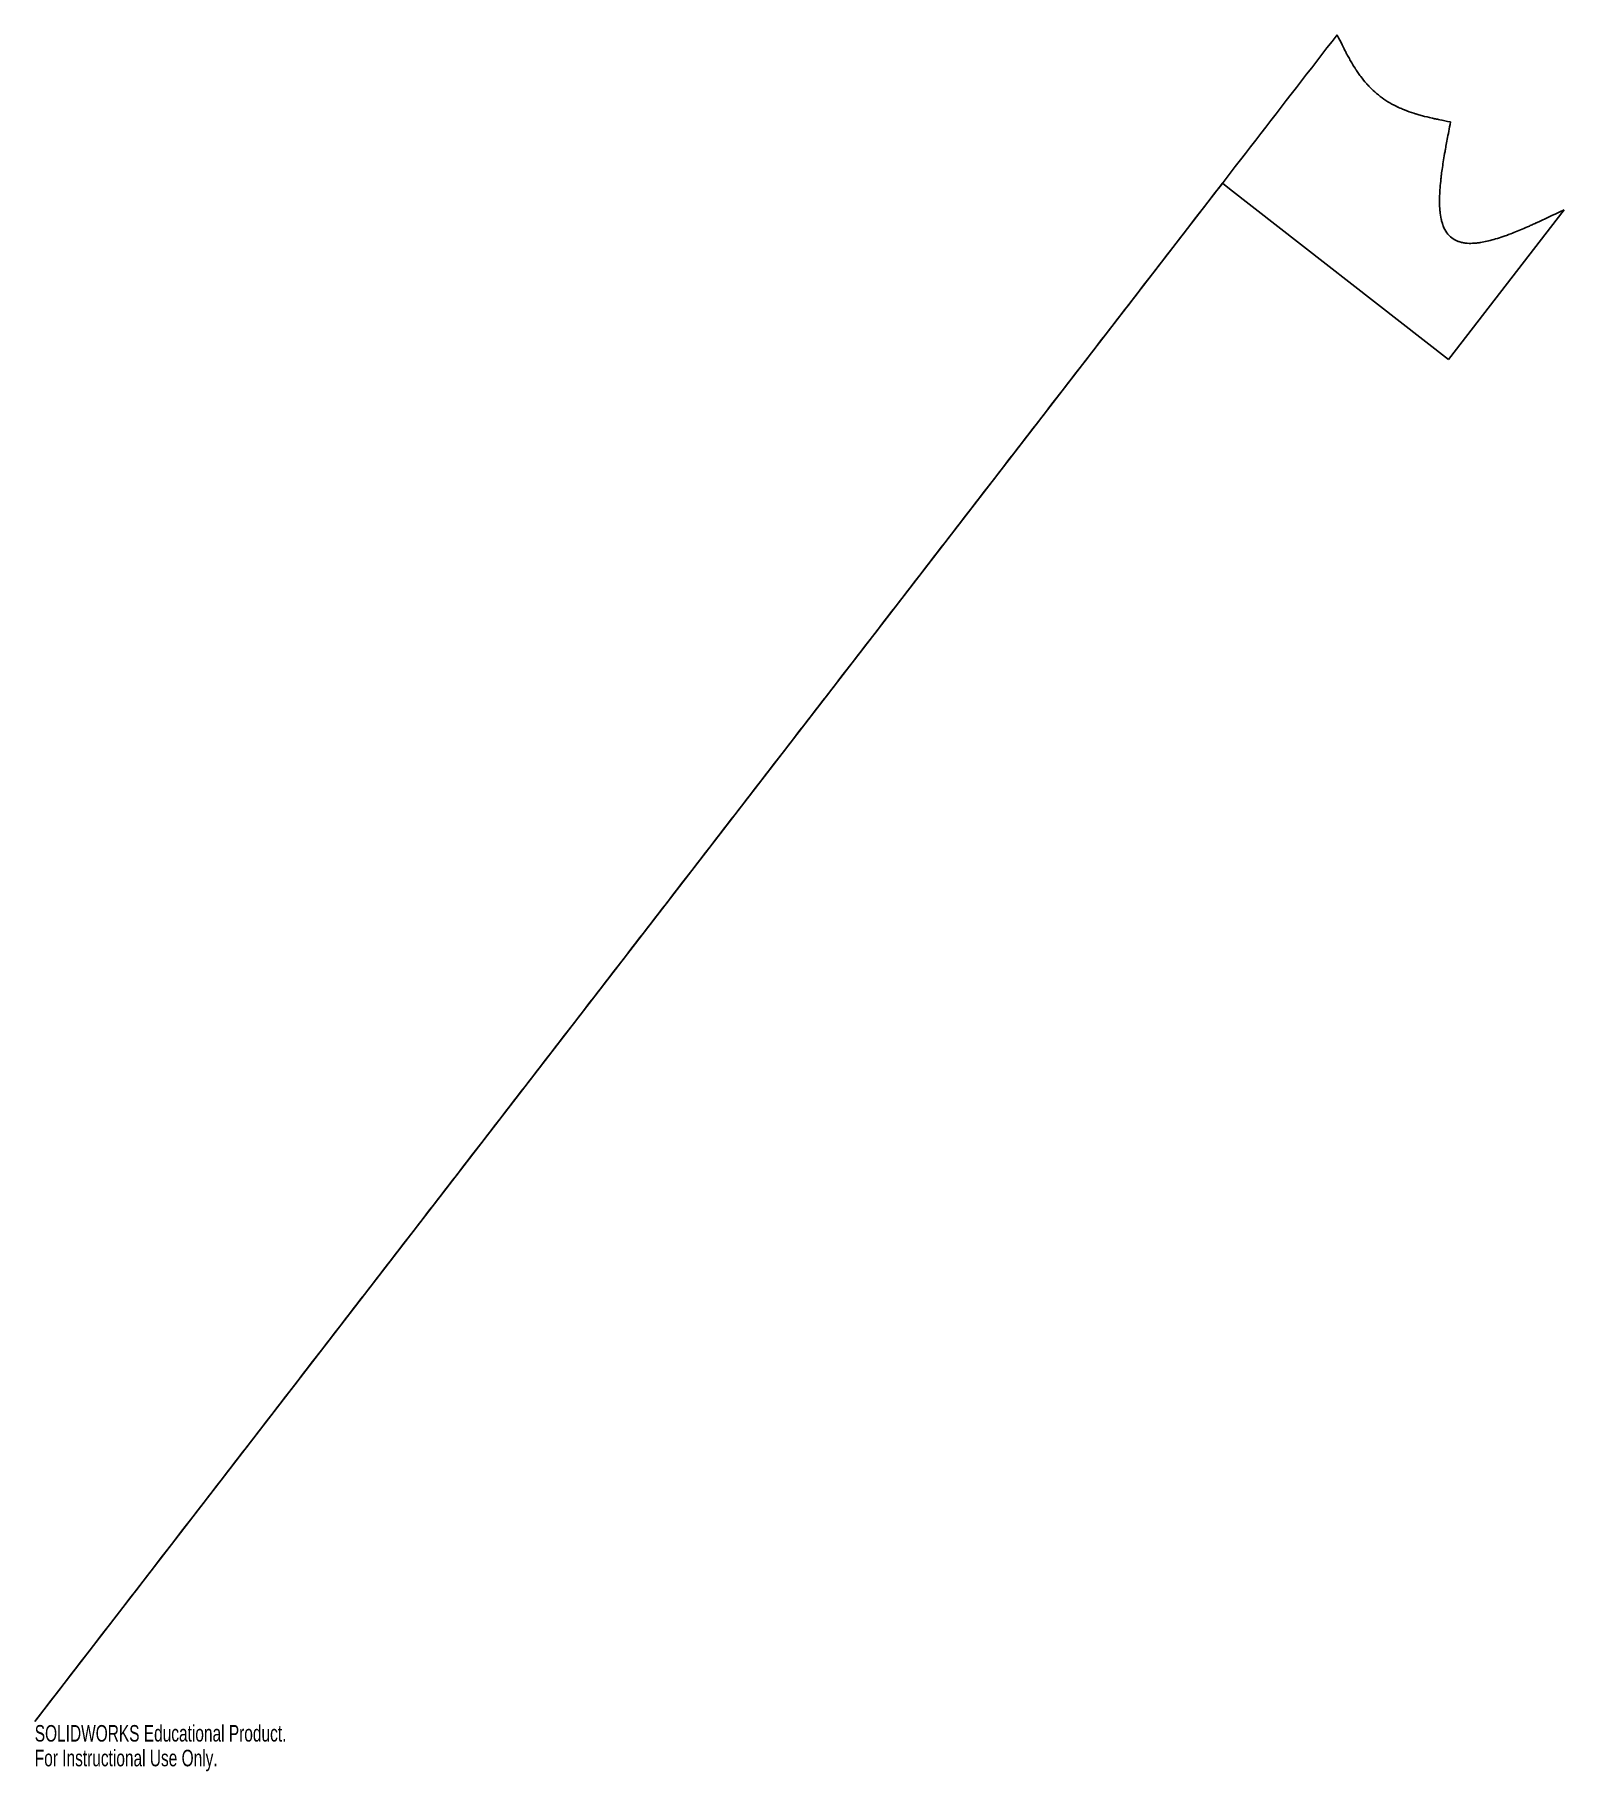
# Model space of a CAD drawing. Header units: millimetres. Extents: x -722 to -274, y -254 to 255.
import ezdxf

# ---------------------------------------------------------------- set-up
doc = ezdxf.new("R2010")
doc.units = ezdxf.units.MM
doc.styles.add('SLDTEXTSTYLE0', font='TXT', dxfattribs={"width": 0.7})

msp = doc.modelspace()

# ---------------------------------------------------------------- linework, layer by layer
at = {"color": 7, "linetype": 'Continuous', "lineweight": 25}
for p, q in [((-340.72, 254.71), (-340.67, 254.62)), ((-722.07, -239.39), (-374.31, 211.2)), ((-374.31, 211.2), (-372.25, 209.61)), ((-308.07, 159.61), (-372.25, 209.61)), ((-274.21, 203.47), (-308.07, 159.61))]:
    msp.add_line(p, q, dxfattribs=at)
for points, knots in [([(-722.07, -239.39), (-706.26, -218.89), (-678.52, -182.94), (-638.86, -131.54), (-603.09, -85.19), (-567.32, -38.84), (-531.54, 7.52), (-495.77, 53.87), (-459.99, 100.22), (-424.21, 146.57), (-384.45, 198.07), (-356.62, 234.12), (-340.72, 254.71)], [0.0006395, 0.0006395, 0.0006395, 0.0006395, 0.1249899, 0.2187355, 0.3124835, 0.4062336, 0.4999852, 0.5937379, 0.6874912, 0.7812446, 0.8749975, 1, 1, 1, 1]), ([(-340.67, 254.62), (-339.62, 252.45), (-338.8, 250.8), (-338.2, 249.66), (-338.19, 249.64), (-338.18, 249.61), (-338.17, 249.6), (-338.15, 249.55), (-338.13, 249.53), (-338.09, 249.44), (-338.06, 249.39), (-337.97, 249.22), (-337.91, 249.11), (-337.73, 248.77), (-337.62, 248.56), (-337.26, 247.91), (-337.03, 247.5), (-336.34, 246.3), (-335.89, 245.56), (-335.43, 244.83), (-335.39, 244.76), (-335.32, 244.66), (-335.29, 244.61), (-335.19, 244.46), (-335.12, 244.36), (-334.92, 244.05), (-334.78, 243.85), (-334.38, 243.27), (-334.1, 242.89), (-333.28, 241.78), (-332.72, 241.08), (-332.08, 240.35), (-331.99, 240.26), (-331.83, 240.08), (-331.75, 240), (-331.51, 239.74), (-331.35, 239.57), (-330.87, 239.06), (-330.54, 238.74), (-329.53, 237.79), (-328.83, 237.2), (-326.68, 235.56), (-325.11, 234.59), (-323.3, 233.7), (-323.22, 233.66), (-323.02, 233.57), (-322.92, 233.52), (-322.62, 233.38), (-322.42, 233.29), (-321.81, 233.02), (-321.39, 232.84), (-320.11, 232.33), (-319.21, 232.01), (-318.21, 231.7), (-318.17, 231.68), (-318.07, 231.65), (-318.02, 231.64), (-317.88, 231.59), (-317.78, 231.56), (-317.48, 231.47), (-317.27, 231.41), (-316.65, 231.23), (-316.21, 231.11), (-314.88, 230.75), (-313.93, 230.52), (-312.91, 230.28), (-312.9, 230.28), (-312.88, 230.28), (-312.87, 230.28), (-312.85, 230.27), (-312.83, 230.27), (-312.77, 230.25), (-312.73, 230.24), (-312.61, 230.22), (-312.53, 230.2), (-312.28, 230.14), (-312.1, 230.11), (-311.54, 229.98), (-311.12, 229.9), (-309.77, 229.62), (-308.71, 229.4), (-307.5, 229.16)], [0, 0, 0, 0, 0.125, 0.125, 0.1259766, 0.1259766, 0.1269531, 0.1269531, 0.1289062, 0.1289062, 0.1328125, 0.1328125, 0.140625, 0.140625, 0.15625, 0.15625, 0.1875, 0.1875, 0.25, 0.25, 0.2539062, 0.2539062, 0.2578125, 0.2578125, 0.265625, 0.265625, 0.28125, 0.28125, 0.3125, 0.3125, 0.375, 0.375, 0.3828125, 0.3828125, 0.390625, 0.390625, 0.40625, 0.40625, 0.4375, 0.4375, 0.5, 0.5, 0.625, 0.625, 0.6328125, 0.6328125, 0.640625, 0.640625, 0.65625, 0.65625, 0.6875, 0.6875, 0.75, 0.75, 0.7539062, 0.7539062, 0.7578125, 0.7578125, 0.765625, 0.765625, 0.78125, 0.78125, 0.8125, 0.8125, 0.875, 0.875, 0.8759766, 0.8759766, 0.8769531, 0.8769531, 0.8789062, 0.8789062, 0.8828125, 0.8828125, 0.890625, 0.890625, 0.90625, 0.90625, 0.9375, 0.9375, 1, 1, 1, 1]), ([(-307.5, 229.16), (-307.88, 227.23), (-308.2, 225.54), (-308.61, 223.37), (-308.73, 222.72), (-308.9, 221.82), (-308.95, 221.54), (-309.02, 221.14), (-309.04, 221.01), (-309.08, 220.82), (-309.09, 220.76), (-309.1, 220.67), (-309.11, 220.64), (-309.12, 220.59), (-309.12, 220.58), (-309.12, 220.56), (-309.13, 220.55), (-309.13, 220.53), (-309.13, 220.53), (-309.43, 218.83), (-309.68, 217.26), (-310, 215.09), (-310.09, 214.39), (-310.22, 213.39), (-310.26, 213.07), (-310.32, 212.59), (-310.34, 212.43), (-310.36, 212.2), (-310.37, 212.12), (-310.38, 212.01), (-310.39, 211.97), (-310.39, 211.91), (-310.39, 211.89), (-310.4, 211.85), (-310.4, 211.84), (-310.59, 210.07), (-310.69, 208.47), (-310.74, 206.27), (-310.74, 205.57), (-310.71, 204.58), (-310.69, 204.26), (-310.67, 203.79), (-310.65, 203.64), (-310.64, 203.41), (-310.63, 203.33), (-310.62, 203.22), (-310.62, 203.18), (-310.61, 203.13), (-310.61, 203.11), (-310.61, 203.07), (-310.6, 203.06), (-310.52, 202.21), (-310.4, 201.44), (-310.17, 200.36), (-310.08, 200.02), (-309.93, 199.53), (-309.88, 199.37), (-309.8, 199.13), (-309.78, 199.05), (-309.73, 198.94), (-309.72, 198.9), (-309.69, 198.83), (-309.68, 198.8), (-309.08, 197.23), (-308.24, 196.04), (-306.61, 194.79), (-306, 194.45), (-304.98, 194.07), (-304.63, 193.96), (-304.07, 193.83), (-303.88, 193.79), (-303.59, 193.74), (-303.49, 193.73), (-303.34, 193.71), (-303.29, 193.7), (-303.19, 193.69), (-303.13, 193.68), (-302.45, 193.6), (-301.77, 193.58), (-300.67, 193.63), (-300.29, 193.66), (-299.71, 193.72), (-299.51, 193.74), (-299.22, 193.78), (-299.11, 193.79), (-298.96, 193.81), (-298.91, 193.82), (-298.84, 193.83), (-298.81, 193.84), (-298.76, 193.85), (-298.73, 193.85), (-297.53, 194.04), (-296.24, 194.33), (-294.13, 194.94), (-293.4, 195.17), (-292.26, 195.55), (-291.87, 195.68), (-291.27, 195.9), (-291.07, 195.97), (-290.77, 196.08), (-290.67, 196.12), (-290.52, 196.17), (-290.47, 196.19), (-290.39, 196.22), (-290.37, 196.23), (-290.31, 196.25), (-290.28, 196.26), (-289.12, 196.7), (-287.88, 197.2), (-285.85, 198.06), (-285.15, 198.36), (-284.06, 198.85), (-283.69, 199.01), (-283.13, 199.27), (-282.94, 199.35), (-282.65, 199.48), (-282.55, 199.53), (-282.41, 199.59), (-282.36, 199.62), (-282.29, 199.65), (-282.26, 199.66), (-282.23, 199.68), (-282.21, 199.68), (-282.19, 199.69), (-282.17, 199.7), (-280.43, 200.5), (-277.77, 201.76), (-274.21, 203.47)], [0, 0, 0, 0, 0.0625, 0.0625, 0.09375, 0.09375, 0.109375, 0.109375, 0.117188, 0.117188, 0.121094, 0.121094, 0.123047, 0.123047, 0.124023, 0.124023, 0.124512, 0.124512, 0.125, 0.125, 0.1875, 0.1875, 0.21875, 0.21875, 0.234375, 0.234375, 0.242188, 0.242188, 0.246094, 0.246094, 0.248047, 0.248047, 0.249023, 0.249023, 0.25, 0.25, 0.3125, 0.3125, 0.34375, 0.34375, 0.359375, 0.359375, 0.367188, 0.367188, 0.371094, 0.371094, 0.373047, 0.373047, 0.374023, 0.374023, 0.375, 0.375, 0.40625, 0.40625, 0.421875, 0.421875, 0.429688, 0.429688, 0.433594, 0.433594, 0.435547, 0.435547, 0.4375, 0.4375, 0.5, 0.5, 0.53125, 0.53125, 0.546875, 0.546875, 0.554688, 0.554688, 0.558594, 0.558594, 0.560547, 0.560547, 0.5625, 0.5625, 0.59375, 0.59375, 0.609375, 0.609375, 0.617188, 0.617188, 0.621094, 0.621094, 0.623047, 0.623047, 0.624023, 0.624023, 0.625, 0.625, 0.6875, 0.6875, 0.71875, 0.71875, 0.734375, 0.734375, 0.742188, 0.742188, 0.746094, 0.746094, 0.748047, 0.748047, 0.749023, 0.749023, 0.75, 0.75, 0.8125, 0.8125, 0.84375, 0.84375, 0.859375, 0.859375, 0.867188, 0.867188, 0.871094, 0.871094, 0.873047, 0.873047, 0.874023, 0.874023, 0.874512, 0.874512, 0.875, 0.875, 1, 1, 1, 1])]:
    msp.add_open_spline(points, degree=3, knots=knots, dxfattribs=at)

# ---------------------------------------------------------------- texts
at = {"color": 7, "linetype": 'Continuous', "char_height": 4.8336, "attachment_point": 1, "style": 'SLDTEXTSTYLE0'}
for s, insert in [('SOLIDWORKS Educational Product.', (-722.07, -240.41)), ('For Instructional Use Only.', (-722.07, -247.66))]:
    msp.add_mtext(s, dxfattribs=dict(at, insert=insert))

doc.saveas('drawing.dxf')
